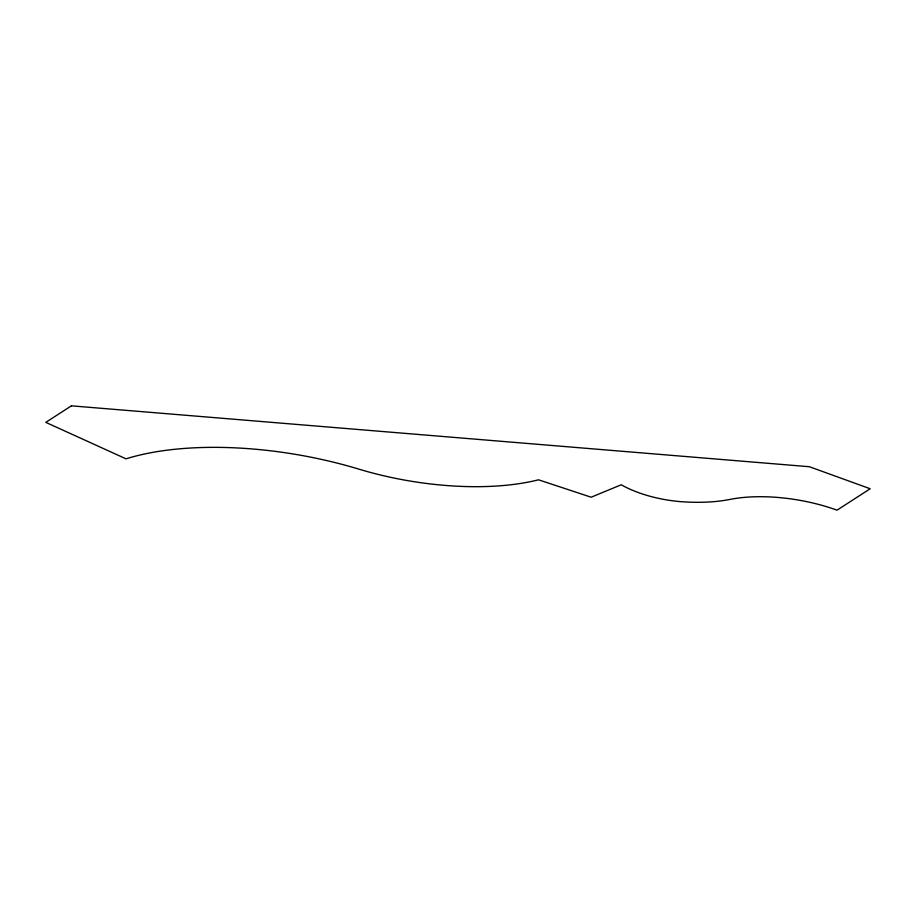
<?xml version="1.0" encoding="UTF-8"?>
<svg xmlns="http://www.w3.org/2000/svg" width="916" height="916" viewBox="0 0 916 916"><rect width="100%" height="100%" fill="white"/><g stroke="black" fill="none" stroke-linecap="round" stroke-linejoin="round"><path stroke-width="1.37" d="M71.414 405.834L45.8 422.368L126.03 458.836A214.493 87.238 9.7 0 1 359.072 469.198A173.719 70.658 9.7 0 0 538.505 479.812L591.163 497.216L621.254 484.77A69.65 28.327 9.7 0 0 680.863 501.659A104.653 42.571 9.7 0 0 729.583 499.495A98.344 40.006 9.7 0 1 837.041 510.166L870.2 488.755L809.378 466.725L71.414 405.834"/></g></svg>
